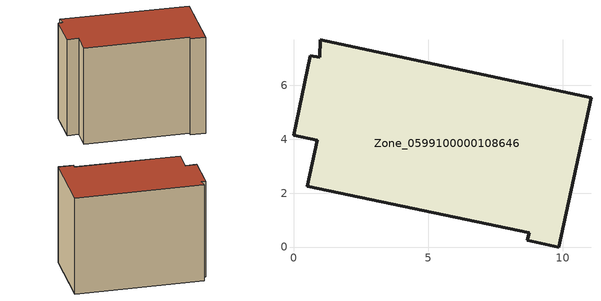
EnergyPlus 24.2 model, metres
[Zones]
Zone_0599100000108646
 floor ground (C_G): 0.99,7.69 11.05,5.54 9.86,0 8.69,0.25 8.75,0.53 0.51,2.26 0.88,3.97 0,4.15 0.62,7.1 0.98,7.04 z0
 wall outside (C_F): 0.88,3.97 0.51,2.26 8.75,0.53 8.69,0.25 9.86,0 11.05,5.54 0.99,7.69 0.98,7.04 0.62,7.1 0,4.15 0.88,3.97 z0:8.25
 roof outside (C_R): 11.05,5.54 0.99,7.69 0.98,7.04 0.62,7.1 0,4.15 0.88,3.97 0.51,2.26 8.75,0.53 8.69,0.25 9.86,0 z8.25
[BUILDING]
Pand.0599100000108646: North Axis=0; Terrain=City; Loads Convergence Tolerance Value=0.04; Temperature Convergence Tolerance Value=0.4; Solar Distribution=FullExterior; Maximum Number of Warmup Days=25; Minimum Number of Warmup Days=1
[Site:Location]
Rotterdam.The.Hague.AP_ZH_NLD Design_Conditions: Latitude=51.96; Longitude=4.45; Time Zone=1; Elevation=-4.5
[SITE:GROUNDTEMPERATURE:BUILDINGSURFACE]
18, 18, 18, 18, 18, 18, 18, 18, 18, 18, 18, 18
[MATERIAL] Thermal Absorptance=0.9; Solar Absorptance=0.7; Visible Absorptance=0.7
Name | Roughness | Thickness | Conductivity | Density | Specific Heat
G.TI.1975-1991 | MediumSmooth | 0.15 | 0.288461 | 540 | 1210
F.TI.1975-1991 | Rough | 0.3 | 0.230769 | 1920 | 840
R.TI.1975-1991 | MediumRough | 0.2 | 0.153846 | 1500 | 1000
[CONSTRUCTION]
C_G: G.TI.1975-1991
C_F: F.TI.1975-1991
C_R: R.TI.1975-1991
[ZONE]
Zone_0599100000108646: Type=1; Multiplier=1; Ceiling Height=Autocalculate; Volume=Autocalculate; Floor Area=autocalculate; Part of Total Floor Area=Yes
[ZONEINFILTRATION:DESIGNFLOWRATE]
Infil_Zone_0599100000108646: Zone or ZoneList or Space or SpaceList=Zone_0599100000108646; Schedule=AlwaysOn; Design Flow Rate Calculation Method=Flow/Area; Flow Rate per Floor Area=0.003; Constant Term Coefficient=1; Temperature Term Coefficient=0; Velocity Term Coefficient=0; Velocity Squared Term Coefficient=0
[HVACTEMPLATE:ZONE:IDEALLOADSAIRSYSTEM]
Zone_0599100000108646: Maximum Heating Supply Air Temperature=50; Minimum Cooling Supply Air Temperature=13; Maximum Heating Supply Air Humidity Ratio=0.0156; Minimum Cooling Supply Air Humidity Ratio=0.0077; Heating Limit=NoLimit; Cooling Limit=NoLimit; Dehumidification Control Type=ConstantSensibleHeatRatio; Cooling Sensible Heat Ratio=0.7; Dehumidification Setpoint=60; Humidification Control Type=None; Humidification Setpoint=30; Outdoor Air Method=None; Outdoor Air Flow Rate per Person=0.00944; Outdoor Air Flow Rate per Zone Floor Area=0; Outdoor Air Flow Rate per Zone=0; Demand Controlled Ventilation Type=None; Outdoor Air Economizer Type=NoEconomizer; Heat Recovery Type=None; Sensible Heat Recovery Effectiveness=0.7; Latent Heat Recovery Effectiveness=0.65
[ZONECONTROL:THERMOSTAT]
ThermostatControl_Zone_0599100000108646: Zone or ZoneList=Zone_0599100000108646; Control Type Schedule=DualSetpointControlType; Control 1=Thermostat_Zone_0599100000108646; Temperature Difference Between Cutout And Setpoint=0
[THERMOSTATSETPOINT:DUALSETPOINT]
Thermostat_Zone_0599100000108646: Heating Setpoint Temperature Schedule=HeatingSetpoint_Zone_0599100000108646; Cooling Setpoint Temperature Schedule=CoolingSetpoint_Zone_0599100000108646
[SCHEDULE:COMPACT]
HeatingSetpoint_Zone_0599100000108646: Through: 12/31, For: AllDays, Until: 24:00, 21
CoolingSetpoint_Zone_0599100000108646: Through: 12/31, For: AllDays, Until: 24:00, 24
DualSetpointControlType: Through: 12/31, For: AllDays, Until: 24:00, 4
AlwaysOn: Through: 12/31, For: AllDays, Until: 24:00, 1
